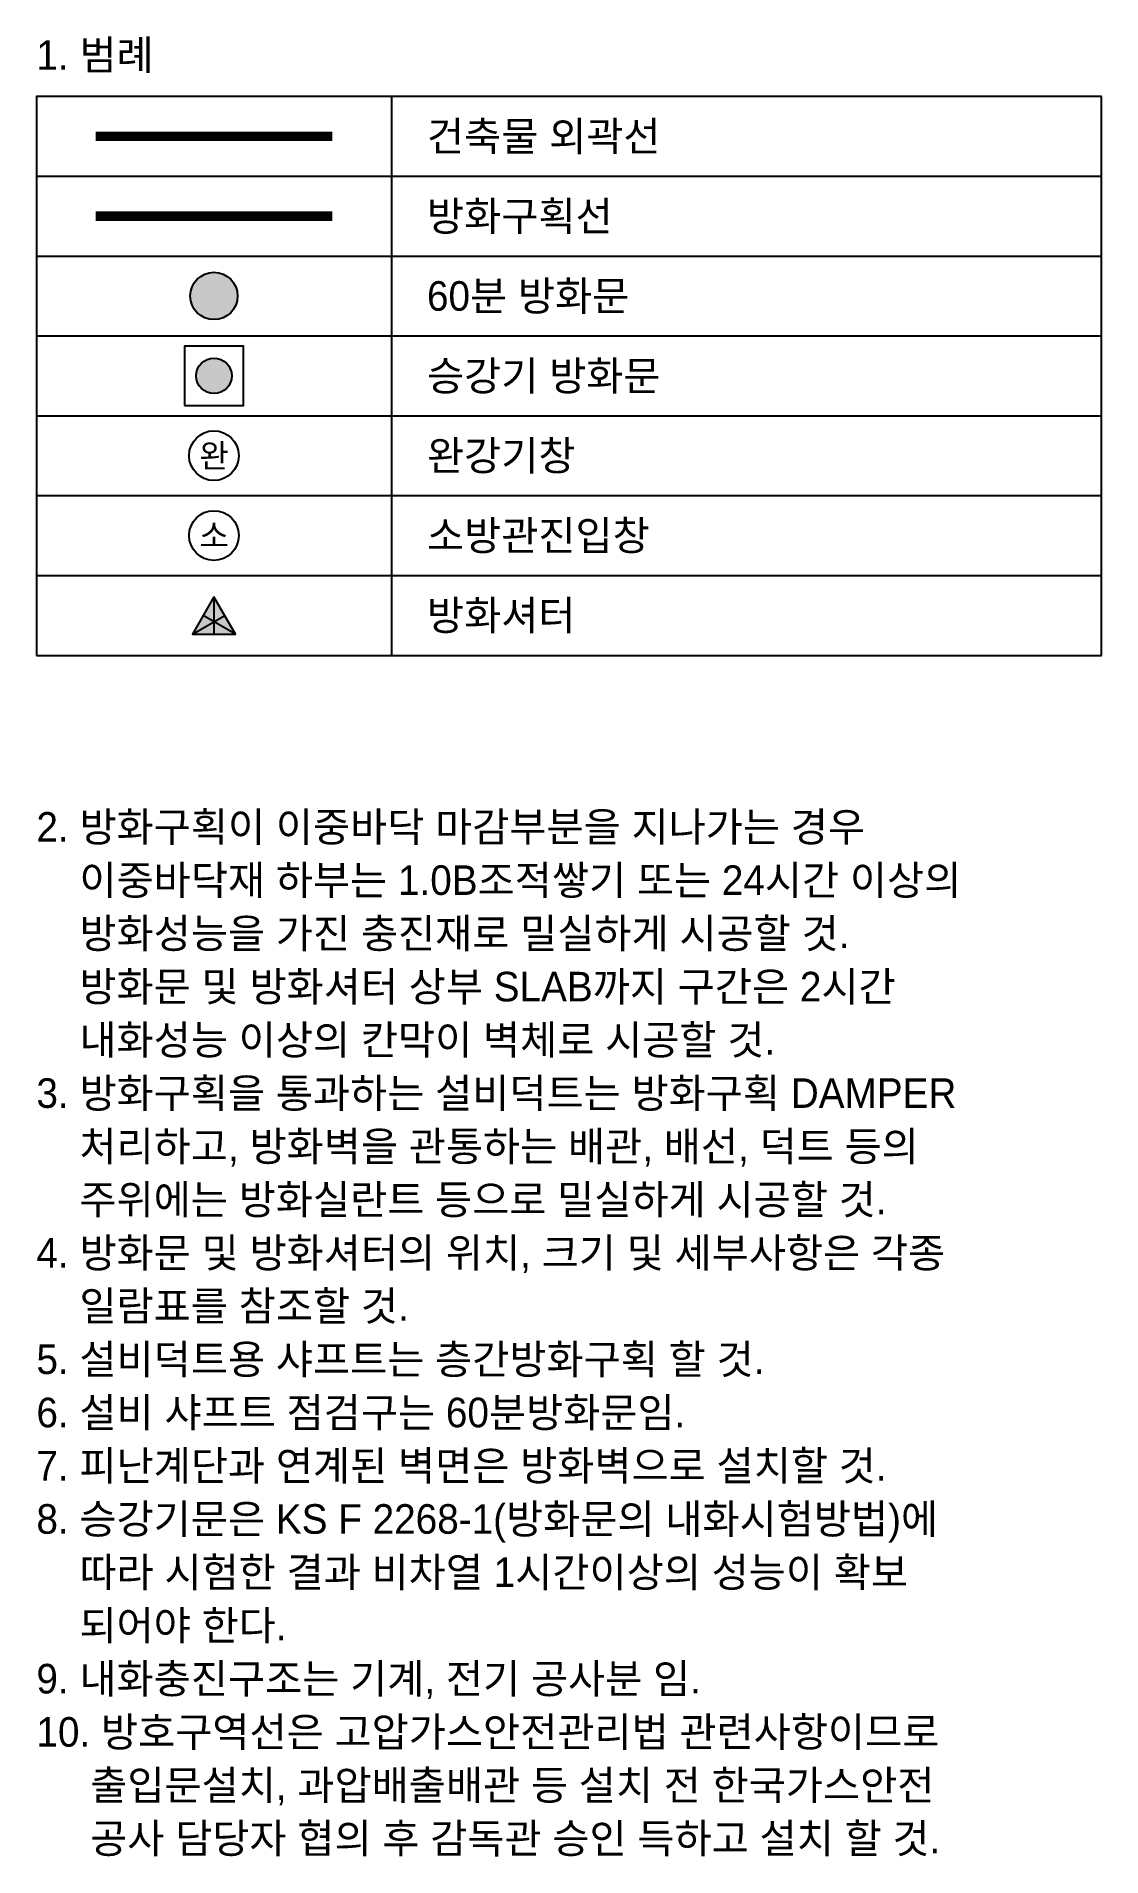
# Model space of a CAD drawing. Header units: millimetres. Extents: x 732 to 822, y 408 to 562.
import ezdxf
from ezdxf.enums import TextEntityAlignment as Align

# ---------------------------------------------------------------- set-up
doc = ezdxf.new("R2010")
doc.units = ezdxf.units.MM
doc.linetypes.add('HIDDEN', pattern=[9.525, 6.35, -3.175])
for name, color, linetype in [('@ 건물외곽선', 3, 'Continuous'), ('@ 방화구획', 6, 'Continuous'), ('@ 방화문', 9, 'Continuous'), ('@ 방화셔터', 1, 'Continuous'), ('@ 소방관진입창', 1, 'Continuous'), ('@ 승강기 방화문', 6, 'Continuous'), ('@ 완강기창', 4, 'Continuous'), ('A-TEXT-NOTE', 7, 'Continuous')]:
    doc.layers.add(name, color=color, linetype=linetype)
doc.styles.add('200-03.방화구획도$0$Gtx', font='')
doc.styles.add('Gtx', font='')
doc.styles.get('200-03.방화구획도$0$Gtx').set_extended_font_data('Dotum')
doc.styles.get('Gtx').set_extended_font_data('Dotum')

# ---------------------------------------------------------------- blocks, each defined once
blk = doc.blocks.new('200-03.방화구획도$0$SYM-승강기방화문')
h = blk.add_hatch(color=9)
h.dxf.hatch_style = 1
edge = h.paths.add_edge_path()
edge.add_arc((325, -325), 938, 0, 360)
blk.add_lwpolyline([(-1237, -1888), (1888, -1888), (1888, 1238), (-1237, 1238)], close=True)
at = {"color": 9}
blk.add_circle((325, -325), 938, dxfattribs=at)
blk = doc.blocks.new('완강기창')
at = {"color": 0, "linetype": 'Continuous'}
blk.add_circle((0, 0), 1050, dxfattribs=at)
at = {"color": 0, "style": '200-03.방화구획도$0$Gtx'}
blk.add_text('완', height=1000, dxfattribs=at).set_placement((6, -2), align=Align.MIDDLE_CENTER)
blk = doc.blocks.new('소방관진입창')
at = {"color": 0, "linetype": 'Continuous'}
blk.add_circle((264850, 105620), 1050, dxfattribs=at)
at = {"color": 0, "style": '200-03.방화구획도$0$Gtx'}
blk.add_text('소', height=1000, dxfattribs=at).set_placement((264856, 105618), align=Align.MIDDLE_CENTER)
blk = doc.blocks.new('방화셔터')
at = {"ltscale": 10}
for p, q in [((747.5, 507.7), (747.5, 504.55)), ((745.68, 504.55), (748.41, 506.13)), ((749.32, 504.55), (746.59, 506.13))]:
    blk.add_line(p, q, dxfattribs=at)
blk.add_lwpolyline([(747.5, 507.7), (745.68, 504.55), (749.32, 504.55)], close=True)
blk.add_solid([(747.5, 507.7), (745.68, 504.55), (749.32, 504.55)])

msp = doc.modelspace()

# ---------------------------------------------------------------- hatches: boundary and pattern name
at = {"layer": '@ 방화문'}
h = msp.add_hatch(color=256, dxfattribs=at)
h.dxf.hatch_style = 1
edge = h.paths.add_edge_path()
edge.add_arc((747.5, 539.88), 2, 0, 360)

# ---------------------------------------------------------------- linework, layer by layer
at = {"layer": '@ 건물외곽선', "linetype": 'HIDDEN', "ltscale": 0.3, "const_width": 0.8}
msp.add_lwpolyline([(737.5, 553.38), (757.5, 553.38)], dxfattribs=at)
at = {"layer": '@ 방화구획', "const_width": 0.8}
msp.add_lwpolyline([(737.5, 546.63), (757.5, 546.63)], dxfattribs=at)
at = {"layer": '@ 방화문', "ltscale": 10}
msp.add_circle((747.5, 539.88), 2, dxfattribs=at)
at = {"layer": 'A-TEXT-NOTE'}
for points in [[(822.5, 556.75), (732.5, 556.75), (732.5, 509.5)], [(762.5, 556.75), (762.5, 509.5)], [(822.5, 509.5), (822.5, 556.75)], [(732.5, 550), (822.5, 550)], [(732.5, 543.25), (822.5, 543.25)], [(732.5, 536.5), (822.5, 536.5)], [(732.5, 529.75), (822.5, 529.75)], [(732.5, 523), (822.5, 523)], [(732.5, 516.25), (822.5, 516.25)], [(732.5, 509.5), (822.5, 509.5)]]:
    msp.add_lwpolyline(points, dxfattribs=at)

# ---------------------------------------------------------------- block references
at = {"layer": '@ 방화셔터'}
msp.add_blockref('방화셔터', (0, 6.75), dxfattribs=at)
at = {"layer": '@ 소방관진입창', "xscale": 0.002, "yscale": 0.002, "zscale": 0.002}
msp.add_blockref('소방관진입창', (217.8, 308.39), dxfattribs=at)
at = {"layer": '@ 승강기 방화문', "ltscale": 10, "xscale": 0.0016, "yscale": 0.0016, "zscale": 0.0016}
msp.add_blockref('200-03.방화구획도$0$SYM-승강기방화문', (746.98, 533.65), dxfattribs=at)
at = {"layer": '@ 완강기창', "xscale": 0.002, "yscale": 0.002, "zscale": 0.002}
msp.add_blockref('완강기창', (747.5, 526.38), dxfattribs=at)

# ---------------------------------------------------------------- texts
at = {"layer": 'A-TEXT-NOTE', "style": 'Gtx'}
for s, p in [('1. 범례', (732.5, 559)), ('2. 방화구획이 이중바닥 마감부분을 지나가는 경우', (732.5, 493.75)), ('    이중바닥재 하부는 1.0B조적쌓기 또는 24시간 이상의', (732.5, 489.25)), ('    방화성능을 가진 충진재로 밀실하게 시공할 것.', (732.5, 484.75)), ('    방화문 및 방화셔터 상부 SLAB까지 구간은 2시간', (732.5, 480.25)), ('    내화성능 이상의 칸막이 벽체로 시공할 것.', (732.5, 475.75)), ('3. 방화구획을 통과하는 설비덕트는 방화구획 DAMPER', (732.5, 471.25)), ('    처리하고, 방화벽을 관통하는 배관, 배선, 덕트 등의', (732.5, 466.75)), ('    주위에는 방화실란트 등으로 밀실하게 시공할 것.', (732.5, 462.25)), ('4. 방화문 및 방화셔터의 위치, 크기 및 세부사항은 각종', (732.5, 457.75)), ('    일람표를 참조할 것.', (732.5, 453.25)), ('5. 설비덕트용 샤프트는 층간방화구획 할 것.', (732.5, 448.75)), ('6. 설비 샤프트 점검구는 60분방화문임.', (732.5, 444.25)), ('7. 피난계단과 연계된 벽면은 방화벽으로 설치할 것.', (732.5, 439.75)), ('8. 승강기문은 KS F 2268-1(방화문의 내화시험방법)에', (732.5, 435.25)), ('    따라 시험한 결과 비차열 1시간이상의 성능이 확보', (732.5, 430.75)), ('    되어야 한다.', (732.5, 426.25)), ('9. 내화충진구조는 기계, 전기 공사분 임.', (732.5, 421.75)), ('10. 방호구역선은 고압가스안전관리법 관련사항이므로', (732.5, 417.25)), ('     출입문설치, 과압배출배관 등 설치 전 한국가스안전', (732.5, 412.75)), ('     공사 담당자 협의 후 감독관 승인 득하고 설치 할 것.', (732.5, 408.25))]:
    msp.add_text(s, height=2.5, dxfattribs=at).set_placement(p)
for s, p in [('건축물 외곽선', (765.5, 553.38)), ('방화구획선', (765.5, 546.63)), ('60분 방화문', (765.5, 539.88)), ('승강기 방화문', (765.5, 533.13)), ('완강기창', (765.5, 526.38)), ('소방관진입창', (765.5, 519.63)), ('방화셔터', (765.5, 512.88))]:
    msp.add_text(s, height=2.5, dxfattribs=at).set_placement(p, align=Align.MIDDLE_LEFT)

doc.saveas('drawing.dxf')
